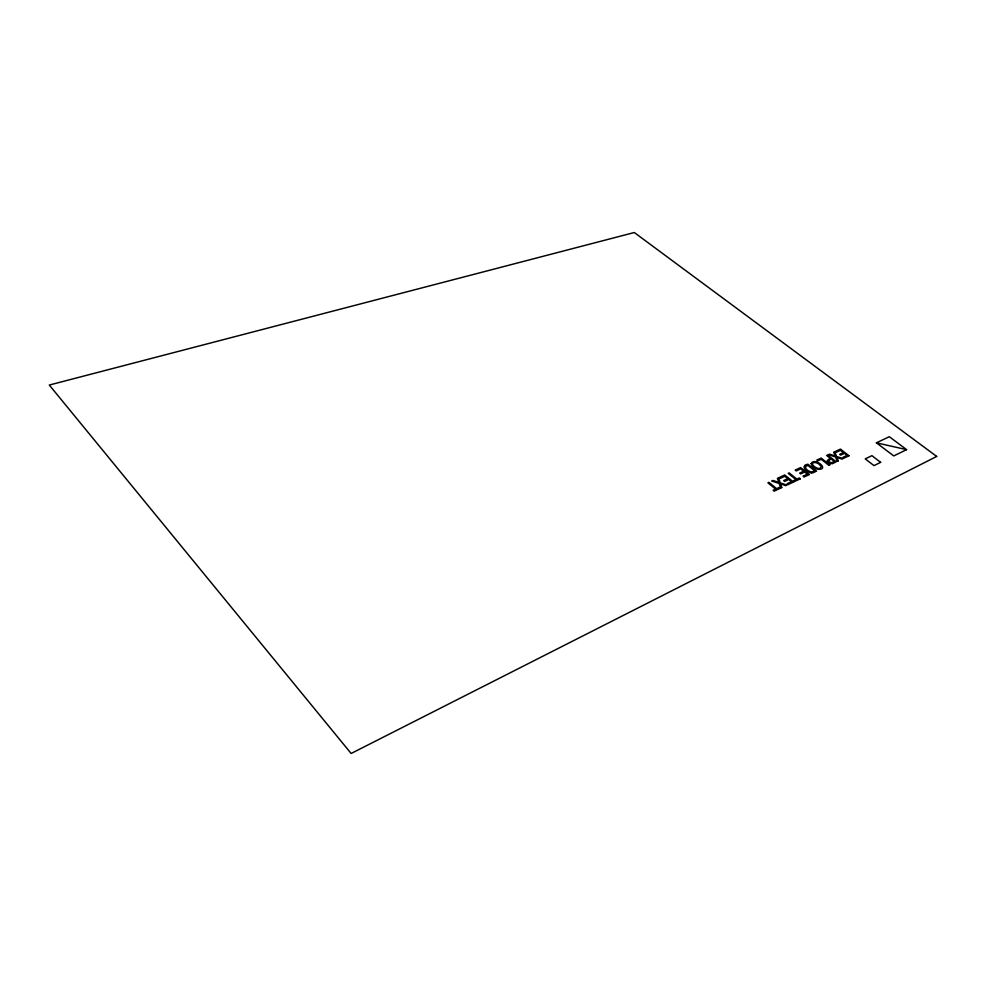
<?xml version="1.0" encoding="UTF-8"?>
<svg xmlns="http://www.w3.org/2000/svg" width="986" height="986" viewBox="0 0 986 986"><rect width="100%" height="100%" fill="white"/><g stroke="black" fill="none" stroke-linecap="round" stroke-linejoin="round"><path stroke-width="1.48" d="M906.602 449.641L893.76 455.926L876.406 442.813L889.323 436.712L906.602 449.641L876.406 442.813M811.17 472.787C806.573 472.38 799.745 465.454 807.904 464.209L816.593 471.098L814.14 472.257A7.481 4.141 23.3 0 1 811.293 472.972M809.826 471.518C807.078 470.729 802.666 466.255 807.978 465.454L814.621 470.729L813.117 471.431A6.803 3.759 23.3 0 1 811.737 471.9A3.217 1.775 23.3 0 1 809.839 471.505M832.578 463.568A3.5 1.898 23.5 0 1 829.201 462.902A3.5 1.898 23.5 0 1 827.18 460.622L830.187 458.219L826.687 455.483L827.599 455.051L836.251 461.805L833.552 463.075A10.415 5.645 23.4 0 1 832.504 463.482M828.597 460.462A4.573 2.49 23.6 0 1 829.436 459.87L831.21 459.02L834.316 461.436L832.455 462.311A7.494 4.067 23.4 0 1 831.617 462.631A2.058 1.109 23.5 0 1 828.696 460.869M828.56 460.844A1.836 0.998 23.5 0 1 828.622 460.474M815.989 462.557A4.992 2.748 23.4 0 1 819.107 464.258L821.128 466.39A3.007 1.652 23.4 0 1 821.239 466.785C820.13 470.445 814.867 467.549 813.228 465.503A4.178 2.292 23.4 0 1 812.55 464.381A3.969 2.182 23.4 0 1 815.989 462.631M811.108 463.58C812.168 467.635 817.764 470.605 821.708 468.855A5.423 2.983 23.4 0 0 822.558 466.748A5.448 2.995 23.4 0 0 821.819 465.429C819.612 462.607 813.265 459.316 811.108 463.58M936.7 456.432L351.139 753.477L49.3 385.045L634.306 232.523L936.7 456.432M880.646 462.348L873.99 465.614L865.227 458.884L871.907 455.668L880.646 462.348M780.172 488.329L774.17 491.164L773.135 490.313L775.637 489.13L767.909 482.795L768.907 482.327L776.648 488.649L779.125 487.478L780.172 488.329M781.762 487.577L780.69 488.082L779.187 483.46L771.718 481.032L772.95 480.453L778.866 482.437L777.399 478.383L778.595 477.828L780.246 482.881L787.001 485.1L785.83 485.654L781.134 484.089A9.996 5.657 23 0 1 780.542 483.867A13.73 7.851 22.8 0 1 780.702 484.262L781.762 487.577M793.483 482.031L788.122 484.57L787.087 483.719L791.462 481.661L788.788 479.492L784.671 481.414L783.648 480.589L787.752 478.654L784.782 476.263L780.222 478.383L779.199 477.544L784.733 474.969L793.483 482.031M800.324 478.802L794.506 481.55L793.471 480.712L795.899 479.566L788.196 473.366L789.17 472.91L796.873 479.11L799.289 477.964L800.324 478.802M809.333 474.525L804.108 477.002L803.072 476.176L807.349 474.155L804.675 472.023L800.669 473.909L799.646 473.095L803.652 471.209L800.694 468.843L796.244 470.926L795.209 470.1L800.632 467.586L809.333 474.525M829.805 464.85L828.881 465.293L821.227 459.291L817.764 460.906L816.741 460.092L821.141 458.059L829.805 464.85M838.248 460.856L837.25 461.325L835.598 456.999L828.413 454.669L829.546 454.152L835.241 456.037L833.651 452.241L834.735 451.736L836.572 456.469L843.067 458.576L841.982 459.094L837.471 457.603A9.65 5.176 23.5 0 1 836.892 457.393A13.249 7.185 23.3 0 1 837.065 457.75L838.248 460.856M849.02 455.766L844.09 458.096L843.067 457.307L847.11 455.396L844.46 453.35L840.676 455.125L839.665 454.336L843.449 452.574L840.516 450.306L836.313 452.254L835.302 451.477L840.405 449.098L849.02 455.766"/></g></svg>
